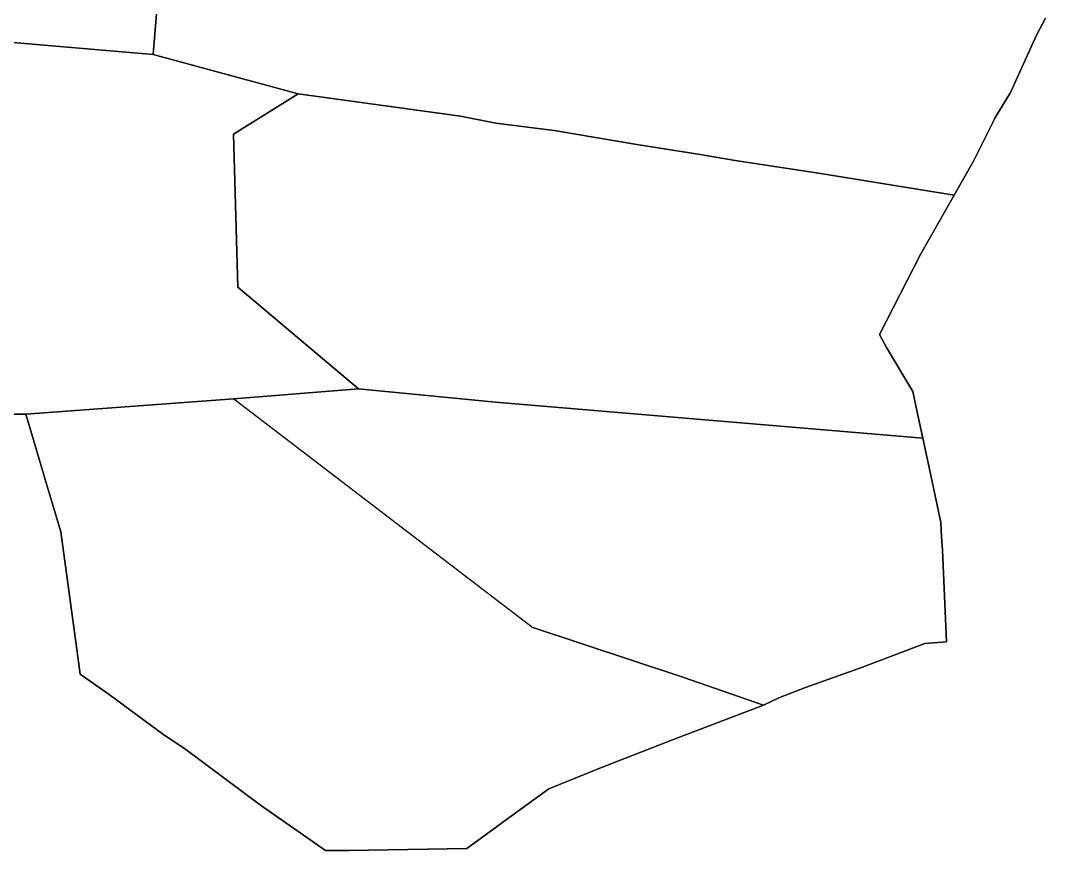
# Model space of a CAD drawing. Extents: x -85 to -76.23, y 42.63 to 48.9.
# Drawn here: x -81.806 to -77.417, y 42.63 to 46.183 of the extents above; entities that cross this region are included whole.
import ezdxf

# ---------------------------------------------------------------- set-up
doc = ezdxf.new("R2010")
doc.units = 0
doc.header["$MEASUREMENT"] = 0
doc.layers.add('GEO_', color=7, linetype='Continuous')

msp = doc.modelspace()

# ---------------------------------------------------------------- linework, layer by layer
msp.add_line((-80.8917, 44.5641), (-79.6117, 43.5854))
at = {"layer": 'GEO_', "color": 7}
for p, q in [((-81.2111, 46.3619), (-81.2375, 46.0377)), ((-81.2111, 46.3619), (-81.2375, 46.0377)), ((-81.2111, 46.3619), (-81.2375, 46.0377)), ((-81.2375, 46.0377), (-81.2111, 46.3619)), ((-81.2111, 46.3619), (-81.2375, 46.0377)), ((-81.2111, 46.3619), (-81.2375, 46.0377)), ((-81.2111, 46.3619), (-81.2375, 46.0377)), ((-81.2375, 46.0377), (-81.2111, 46.3619)), ((-81.2375, 46.0377), (-81.2111, 46.3619)), ((-81.2375, 46.0377), (-81.2111, 46.3619)), ((-81.2375, 46.0377), (-81.2111, 46.3619)), ((-81.2111, 46.3619), (-81.2375, 46.0377)), ((-81.2375, 46.0377), (-81.2111, 46.3619)), ((-81.2375, 46.0377), (-81.2111, 46.3619)), ((-81.2375, 46.0377), (-81.2111, 46.3619)), ((-81.2111, 46.3619), (-81.2375, 46.0377)), ((-81.2375, 46.0377), (-82.8317, 46.1729)), ((-81.2375, 46.0377), (-82.8317, 46.1729)), ((-81.2375, 46.0377), (-82.8317, 46.1729)), ((-82.8317, 46.1729), (-81.2375, 46.0377)), ((-81.2375, 46.0377), (-82.8317, 46.1729)), ((-81.2375, 46.0377), (-82.8317, 46.1729)), ((-81.2375, 46.0377), (-82.8317, 46.1729)), ((-82.8317, 46.1729), (-81.2375, 46.0377)), ((-82.8317, 46.1729), (-81.2375, 46.0377)), ((-81.2375, 46.0377), (-82.8317, 46.1729)), ((-82.8317, 46.1729), (-81.2375, 46.0377)), ((-81.2375, 46.0377), (-82.8317, 46.1729)), ((-77.4167, 46.1938), (-77.4556, 46.1211)), ((-77.4556, 46.1211), (-77.4167, 46.1938)), ((-77.4167, 46.1938), (-77.4556, 46.1211)), ((-77.4556, 46.1211), (-77.4167, 46.1938)), ((-77.4556, 46.1211), (-77.5667, 45.8755)), ((-77.4556, 46.1211), (-77.5667, 45.8755)), ((-77.4556, 46.1211), (-77.5667, 45.8755)), ((-77.5667, 45.8755), (-77.4556, 46.1211)), ((-77.4556, 46.1211), (-77.5667, 45.8755)), ((-77.4556, 46.1211), (-77.5667, 45.8755)), ((-77.4556, 46.1211), (-77.5667, 45.8755)), ((-77.5667, 45.8755), (-77.4556, 46.1211)), ((-77.4556, 46.1211), (-77.4556, 46.1211)), ((-77.4556, 46.1211), (-77.4556, 46.1211)), ((-81.2375, 46.0377), (-81.2375, 46.0377)), ((-81.2375, 46.0377), (-81.2375, 46.0377)), ((-81.2375, 46.0377), (-80.6167, 45.8699)), ((-81.2375, 46.0377), (-80.6167, 45.8699)), ((-81.2375, 46.0377), (-81.2375, 46.0377)), ((-81.2375, 46.0377), (-80.6167, 45.8699)), ((-80.6167, 45.8699), (-81.2375, 46.0377)), ((-81.2375, 46.0377), (-80.6167, 45.8699)), ((-81.2375, 46.0377), (-80.6167, 45.8699)), ((-81.2375, 46.0377), (-81.2375, 46.0377)), ((-81.2375, 46.0377), (-80.6167, 45.8699)), ((-80.6167, 45.8699), (-81.2375, 46.0377)), ((-80.6167, 45.8699), (-81.2375, 46.0377)), ((-80.6167, 45.8699), (-81.2375, 46.0377)), ((-80.6167, 45.8699), (-81.2375, 46.0377)), ((-81.2375, 46.0377), (-81.2375, 46.0377)), ((-81.2375, 46.0377), (-80.6167, 45.8699)), ((-80.6167, 45.8699), (-81.2375, 46.0377)), ((-80.6167, 45.8699), (-81.2375, 46.0377)), ((-80.6167, 45.8699), (-81.2375, 46.0377)), ((-81.2375, 46.0377), (-81.2375, 46.0377)), ((-81.2375, 46.0377), (-80.6167, 45.8699)), ((-80.6167, 45.8699), (-80.8936, 45.6961)), ((-80.6167, 45.8699), (-80.8936, 45.6961)), ((-80.6167, 45.8699), (-80.8936, 45.6961)), ((-80.8936, 45.6961), (-80.6167, 45.8699)), ((-80.6167, 45.8699), (-80.8936, 45.6961)), ((-80.6167, 45.8699), (-80.8936, 45.6961)), ((-80.6167, 45.8699), (-80.8936, 45.6961)), ((-80.8936, 45.6961), (-80.6167, 45.8699)), ((-80.8936, 45.6961), (-80.6167, 45.8699)), ((-80.8936, 45.6961), (-80.6167, 45.8699)), ((-80.8936, 45.6961), (-80.6167, 45.8699)), ((-80.6167, 45.8699), (-80.8936, 45.6961)), ((-80.8936, 45.6961), (-80.6167, 45.8699)), ((-80.8936, 45.6961), (-80.6167, 45.8699)), ((-80.8936, 45.6961), (-80.6167, 45.8699)), ((-80.6167, 45.8699), (-80.8936, 45.6961)), ((-80.6167, 45.8699), (-80.6167, 45.8699)), ((-80.6167, 45.8699), (-80.6167, 45.8699)), ((-80.6167, 45.8699), (-79.9222, 45.7733)), ((-79.9222, 45.7733), (-80.6167, 45.8699)), ((-80.6167, 45.8699), (-80.6167, 45.8699)), ((-80.6167, 45.8699), (-79.9222, 45.7733)), ((-79.9222, 45.7733), (-80.6167, 45.8699)), ((-80.6167, 45.8699), (-80.6167, 45.8699)), ((-79.9222, 45.7733), (-80.6167, 45.8699)), ((-79.9222, 45.7733), (-80.6167, 45.8699)), ((-79.9222, 45.7733), (-80.6167, 45.8699)), ((-80.6167, 45.8699), (-80.6167, 45.8699)), ((-80.6167, 45.8699), (-79.9222, 45.7733)), ((-79.9222, 45.7733), (-80.6167, 45.8699)), ((-79.9222, 45.7733), (-80.6167, 45.8699)), ((-79.9222, 45.7733), (-80.6167, 45.8699)), ((-80.6167, 45.8699), (-80.6167, 45.8699)), ((-80.6167, 45.8699), (-79.9222, 45.7733)), ((-77.5667, 45.8755), (-77.6333, 45.7659)), ((-77.5667, 45.8755), (-77.6333, 45.7659)), ((-77.5667, 45.8755), (-77.6333, 45.7659)), ((-77.6333, 45.7659), (-77.5667, 45.8755)), ((-77.5667, 45.8755), (-77.6333, 45.7659)), ((-77.5667, 45.8755), (-77.6333, 45.7659)), ((-77.5667, 45.8755), (-77.6333, 45.7659)), ((-77.6333, 45.7659), (-77.5667, 45.8755)), ((-77.5667, 45.8755), (-77.5667, 45.8755)), ((-77.5667, 45.8755), (-77.5667, 45.8755)), ((-79.9222, 45.7733), (-79.7708, 45.7436)), ((-79.9222, 45.7733), (-79.7708, 45.7436)), ((-79.9222, 45.7733), (-79.9222, 45.7733)), ((-79.9222, 45.7733), (-79.7708, 45.7436)), ((-79.7708, 45.7436), (-79.9222, 45.7733)), ((-79.9222, 45.7733), (-79.7708, 45.7436)), ((-79.9222, 45.7733), (-79.7708, 45.7436)), ((-79.9222, 45.7733), (-79.9222, 45.7733)), ((-79.9222, 45.7733), (-79.7708, 45.7436)), ((-79.7708, 45.7436), (-79.9222, 45.7733)), ((-79.7708, 45.7436), (-79.9222, 45.7733)), ((-79.7708, 45.7436), (-79.9222, 45.7733)), ((-79.7708, 45.7436), (-79.9222, 45.7733)), ((-79.9222, 45.7733), (-79.9222, 45.7733)), ((-79.9222, 45.7733), (-79.7708, 45.7436)), ((-79.7708, 45.7436), (-79.9222, 45.7733)), ((-79.7708, 45.7436), (-79.9222, 45.7733)), ((-79.7708, 45.7436), (-79.9222, 45.7733)), ((-79.9222, 45.7733), (-79.9222, 45.7733)), ((-79.9222, 45.7733), (-79.7708, 45.7436)), ((-79.7708, 45.7436), (-79.5203, 45.7128)), ((-79.7708, 45.7436), (-79.5203, 45.7128)), ((-79.7708, 45.7436), (-79.7708, 45.7436)), ((-79.7708, 45.7436), (-79.5203, 45.7128)), ((-79.5203, 45.7128), (-79.7708, 45.7436)), ((-79.7708, 45.7436), (-79.5203, 45.7128)), ((-79.7708, 45.7436), (-79.5203, 45.7128)), ((-79.7708, 45.7436), (-79.7708, 45.7436)), ((-79.7708, 45.7436), (-79.5203, 45.7128)), ((-79.5203, 45.7128), (-79.7708, 45.7436)), ((-79.5203, 45.7128), (-79.7708, 45.7436)), ((-79.5203, 45.7128), (-79.7708, 45.7436)), ((-79.5203, 45.7128), (-79.7708, 45.7436)), ((-79.7708, 45.7436), (-79.7708, 45.7436)), ((-79.7708, 45.7436), (-79.5203, 45.7128)), ((-79.5203, 45.7128), (-79.7708, 45.7436)), ((-79.5203, 45.7128), (-79.7708, 45.7436)), ((-79.5203, 45.7128), (-79.7708, 45.7436)), ((-79.7708, 45.7436), (-79.7708, 45.7436)), ((-79.7708, 45.7436), (-79.5203, 45.7128)), ((-77.6417, 45.7473), (-77.725, 45.5805)), ((-77.6417, 45.7473), (-77.725, 45.5805)), ((-77.6417, 45.7473), (-77.725, 45.5805)), ((-77.725, 45.5805), (-77.6417, 45.7473)), ((-77.6417, 45.7473), (-77.725, 45.5805)), ((-77.6417, 45.7473), (-77.725, 45.5805)), ((-77.6417, 45.7473), (-77.725, 45.5805)), ((-77.725, 45.5805), (-77.6417, 45.7473)), ((-77.6333, 45.7659), (-77.6417, 45.7473)), ((-77.6333, 45.7659), (-77.6417, 45.7473)), ((-77.6333, 45.7659), (-77.6417, 45.7473)), ((-77.6417, 45.7473), (-77.6333, 45.7659)), ((-77.6333, 45.7659), (-77.6417, 45.7473)), ((-77.6333, 45.7659), (-77.6417, 45.7473)), ((-77.6333, 45.7659), (-77.6417, 45.7473)), ((-77.6417, 45.7473), (-77.6333, 45.7659)), ((-77.6417, 45.7473), (-77.6417, 45.7473)), ((-77.6417, 45.7473), (-77.6417, 45.7473)), ((-77.6333, 45.7659), (-77.6333, 45.7659)), ((-77.6333, 45.7659), (-77.6333, 45.7659)), ((-80.8936, 45.6961), (-80.8756, 45.0425)), ((-80.8936, 45.6961), (-80.8756, 45.0425)), ((-80.8936, 45.6961), (-80.8936, 45.6961)), ((-80.8936, 45.6961), (-80.8756, 45.0425)), ((-80.8756, 45.0425), (-80.8936, 45.6961)), ((-80.8936, 45.6961), (-80.8756, 45.0425)), ((-80.8936, 45.6961), (-80.8756, 45.0425)), ((-80.8936, 45.6961), (-80.8936, 45.6961)), ((-80.8936, 45.6961), (-80.8756, 45.0425)), ((-80.8756, 45.0425), (-80.8936, 45.6961)), ((-80.8756, 45.0425), (-80.8936, 45.6961)), ((-80.8756, 45.0425), (-80.8936, 45.6961)), ((-80.8756, 45.0425), (-80.8936, 45.6961)), ((-80.8936, 45.6961), (-80.8936, 45.6961)), ((-80.8936, 45.6961), (-80.8756, 45.0425)), ((-80.8756, 45.0425), (-80.8936, 45.6961)), ((-80.8756, 45.0425), (-80.8936, 45.6961)), ((-80.8756, 45.0425), (-80.8936, 45.6961)), ((-80.8936, 45.6961), (-80.8936, 45.6961)), ((-80.8936, 45.6961), (-80.8756, 45.0425)), ((-79.5203, 45.7128), (-79.1667, 45.6527)), ((-79.5203, 45.7128), (-79.1667, 45.6527)), ((-79.5203, 45.7128), (-79.5203, 45.7128)), ((-79.5203, 45.7128), (-79.1667, 45.6527)), ((-79.1667, 45.6527), (-79.5203, 45.7128)), ((-79.5203, 45.7128), (-79.1667, 45.6527)), ((-79.5203, 45.7128), (-79.1667, 45.6527)), ((-79.5203, 45.7128), (-79.5203, 45.7128)), ((-79.5203, 45.7128), (-79.1667, 45.6527)), ((-79.1667, 45.6527), (-79.5203, 45.7128)), ((-79.1667, 45.6527), (-79.5203, 45.7128)), ((-79.1667, 45.6527), (-79.5203, 45.7128)), ((-79.1667, 45.6527), (-79.5203, 45.7128)), ((-79.5203, 45.7128), (-79.5203, 45.7128)), ((-79.5203, 45.7128), (-79.1667, 45.6527)), ((-79.1667, 45.6527), (-79.5203, 45.7128)), ((-79.1667, 45.6527), (-79.5203, 45.7128)), ((-79.1667, 45.6527), (-79.5203, 45.7128)), ((-79.5203, 45.7128), (-79.5203, 45.7128)), ((-79.5203, 45.7128), (-79.1667, 45.6527)), ((-79.1667, 45.6527), (-78.8956, 45.6097)), ((-79.1667, 45.6527), (-78.8956, 45.6097)), ((-79.1667, 45.6527), (-79.1667, 45.6527)), ((-79.1667, 45.6527), (-78.8956, 45.6097)), ((-78.8956, 45.6097), (-79.1667, 45.6527)), ((-79.1667, 45.6527), (-78.8956, 45.6097)), ((-79.1667, 45.6527), (-78.8956, 45.6097)), ((-79.1667, 45.6527), (-79.1667, 45.6527)), ((-79.1667, 45.6527), (-78.8956, 45.6097)), ((-78.8956, 45.6097), (-79.1667, 45.6527)), ((-78.8956, 45.6097), (-79.1667, 45.6527)), ((-78.8956, 45.6097), (-79.1667, 45.6527)), ((-78.8956, 45.6097), (-79.1667, 45.6527)), ((-79.1667, 45.6527), (-79.1667, 45.6527)), ((-79.1667, 45.6527), (-78.8956, 45.6097)), ((-78.8956, 45.6097), (-79.1667, 45.6527)), ((-78.8956, 45.6097), (-79.1667, 45.6527)), ((-78.8956, 45.6097), (-79.1667, 45.6527)), ((-79.1667, 45.6527), (-79.1667, 45.6527)), ((-79.1667, 45.6527), (-78.8956, 45.6097)), ((-78.8956, 45.6097), (-78.7458, 45.5842)), ((-78.8956, 45.6097), (-78.7458, 45.5842)), ((-78.8956, 45.6097), (-78.8956, 45.6097)), ((-78.8956, 45.6097), (-78.7458, 45.5842)), ((-78.7458, 45.5842), (-78.8956, 45.6097)), ((-78.8956, 45.6097), (-78.7458, 45.5842)), ((-78.8956, 45.6097), (-78.7458, 45.5842)), ((-78.8956, 45.6097), (-78.8956, 45.6097)), ((-78.8956, 45.6097), (-78.7458, 45.5842)), ((-78.7458, 45.5842), (-78.8956, 45.6097)), ((-78.7458, 45.5842), (-78.8956, 45.6097)), ((-78.7458, 45.5842), (-78.8956, 45.6097)), ((-78.7458, 45.5842), (-78.8956, 45.6097)), ((-78.8956, 45.6097), (-78.8956, 45.6097)), ((-78.8956, 45.6097), (-78.7458, 45.5842)), ((-78.7458, 45.5842), (-78.8956, 45.6097)), ((-78.7458, 45.5842), (-78.8956, 45.6097)), ((-78.7458, 45.5842), (-78.8956, 45.6097)), ((-78.8956, 45.6097), (-78.8956, 45.6097)), ((-78.8956, 45.6097), (-78.7458, 45.5842)), ((-78.7458, 45.5842), (-78.3889, 45.5305)), ((-78.7458, 45.5842), (-78.3889, 45.5305)), ((-78.7458, 45.5842), (-78.7458, 45.5842)), ((-78.7458, 45.5842), (-78.3889, 45.5305)), ((-78.3889, 45.5305), (-78.7458, 45.5842)), ((-78.7458, 45.5842), (-78.3889, 45.5305)), ((-78.7458, 45.5842), (-78.3889, 45.5305)), ((-78.7458, 45.5842), (-78.7458, 45.5842)), ((-78.7458, 45.5842), (-78.3889, 45.5305)), ((-78.3889, 45.5305), (-78.7458, 45.5842)), ((-78.3889, 45.5305), (-78.7458, 45.5842)), ((-78.3889, 45.5305), (-78.7458, 45.5842)), ((-78.3889, 45.5305), (-78.7458, 45.5842)), ((-78.7458, 45.5842), (-78.7458, 45.5842)), ((-78.7458, 45.5842), (-78.3889, 45.5305)), ((-78.3889, 45.5305), (-78.7458, 45.5842)), ((-78.3889, 45.5305), (-78.7458, 45.5842)), ((-78.3889, 45.5305), (-78.7458, 45.5842)), ((-78.7458, 45.5842), (-78.7458, 45.5842)), ((-78.7458, 45.5842), (-78.3889, 45.5305)), ((-77.725, 45.5805), (-77.8083, 45.4361)), ((-77.725, 45.5805), (-77.8083, 45.4361)), ((-77.725, 45.5805), (-77.8083, 45.4361)), ((-77.8083, 45.4361), (-77.725, 45.5805)), ((-77.725, 45.5805), (-77.8083, 45.4361)), ((-77.725, 45.5805), (-77.8083, 45.4361)), ((-77.725, 45.5805), (-77.8083, 45.4361)), ((-77.8083, 45.4361), (-77.725, 45.5805)), ((-77.725, 45.5805), (-77.725, 45.5805)), ((-77.725, 45.5805), (-77.725, 45.5805)), ((-78.3889, 45.5305), (-77.8083, 45.4361)), ((-78.3889, 45.5305), (-77.8083, 45.4361)), ((-78.3889, 45.5305), (-78.3889, 45.5305)), ((-78.3889, 45.5305), (-77.8083, 45.4361)), ((-77.8083, 45.4361), (-78.3889, 45.5305)), ((-78.3889, 45.5305), (-77.8083, 45.4361)), ((-78.3889, 45.5305), (-77.8083, 45.4361)), ((-78.3889, 45.5305), (-78.3889, 45.5305)), ((-78.3889, 45.5305), (-77.8083, 45.4361)), ((-77.8083, 45.4361), (-78.3889, 45.5305)), ((-77.8083, 45.4361), (-78.3889, 45.5305)), ((-77.8083, 45.4361), (-78.3889, 45.5305)), ((-77.8083, 45.4361), (-78.3889, 45.5305)), ((-78.3889, 45.5305), (-78.3889, 45.5305)), ((-78.3889, 45.5305), (-77.8083, 45.4361)), ((-77.8083, 45.4361), (-78.3889, 45.5305)), ((-77.8083, 45.4361), (-78.3889, 45.5305)), ((-77.8083, 45.4361), (-78.3889, 45.5305)), ((-78.3889, 45.5305), (-78.3889, 45.5305)), ((-78.3889, 45.5305), (-77.8083, 45.4361)), ((-77.8083, 45.4361), (-77.95, 45.185)), ((-77.8083, 45.4361), (-77.95, 45.185)), ((-77.8083, 45.4361), (-77.95, 45.185)), ((-77.95, 45.185), (-77.8083, 45.4361)), ((-77.8083, 45.4361), (-77.95, 45.185)), ((-77.8083, 45.4361), (-77.95, 45.185)), ((-77.8083, 45.4361), (-77.95, 45.185)), ((-77.95, 45.185), (-77.8083, 45.4361)), ((-77.8083, 45.4361), (-77.8083, 45.4361)), ((-77.8083, 45.4361), (-77.8083, 45.4361)), ((-77.8083, 45.4361), (-77.8083, 45.4361)), ((-77.8083, 45.4361), (-77.8083, 45.4361)), ((-77.95, 45.185), (-78.1278, 44.8391)), ((-77.95, 45.185), (-78.1278, 44.8391)), ((-77.95, 45.185), (-78.1278, 44.8391)), ((-78.1278, 44.8391), (-77.95, 45.185)), ((-77.95, 45.185), (-78.1278, 44.8391)), ((-77.95, 45.185), (-78.1278, 44.8391)), ((-77.95, 45.185), (-78.1278, 44.8391)), ((-78.1278, 44.8391), (-77.95, 45.185)), ((-77.95, 45.185), (-77.95, 45.185)), ((-77.95, 45.185), (-77.95, 45.185)), ((-80.8756, 45.0425), (-80.3583, 44.6062)), ((-80.8756, 45.0425), (-80.3583, 44.6062)), ((-80.8756, 45.0425), (-80.8756, 45.0425)), ((-80.8756, 45.0425), (-80.3583, 44.6062)), ((-80.3583, 44.6062), (-80.8756, 45.0425)), ((-80.8756, 45.0425), (-80.3583, 44.6062)), ((-80.8756, 45.0425), (-80.3583, 44.6062)), ((-80.8756, 45.0425), (-80.8756, 45.0425)), ((-80.8756, 45.0425), (-80.3583, 44.6062)), ((-80.3583, 44.6062), (-80.8756, 45.0425)), ((-80.3583, 44.6062), (-80.8756, 45.0425)), ((-80.3583, 44.6062), (-80.8756, 45.0425)), ((-80.3583, 44.6062), (-80.8756, 45.0425)), ((-80.8756, 45.0425), (-80.8756, 45.0425)), ((-80.8756, 45.0425), (-80.3583, 44.6062)), ((-80.3583, 44.6062), (-80.8756, 45.0425)), ((-80.3583, 44.6062), (-80.8756, 45.0425)), ((-80.3583, 44.6062), (-80.8756, 45.0425)), ((-80.8756, 45.0425), (-80.8756, 45.0425)), ((-80.8756, 45.0425), (-80.3583, 44.6062)), ((-78.1278, 44.8391), (-78.0972, 44.784)), ((-78.1278, 44.8391), (-78.0972, 44.784)), ((-78.1278, 44.8391), (-78.1278, 44.8391)), ((-78.1278, 44.8391), (-78.0972, 44.784)), ((-78.0972, 44.784), (-78.1278, 44.8391)), ((-78.1278, 44.8391), (-78.0972, 44.784)), ((-78.1278, 44.8391), (-78.0972, 44.784)), ((-78.1278, 44.8391), (-78.1278, 44.8391)), ((-78.1278, 44.8391), (-78.0972, 44.784)), ((-78.0972, 44.784), (-78.1278, 44.8391)), ((-78.0972, 44.784), (-77.985, 44.5956)), ((-78.0972, 44.784), (-77.985, 44.5956)), ((-78.0972, 44.784), (-78.0972, 44.784)), ((-78.0972, 44.784), (-77.985, 44.5956)), ((-77.985, 44.5956), (-78.0972, 44.784)), ((-78.0972, 44.784), (-77.985, 44.5956)), ((-78.0972, 44.784), (-77.985, 44.5956)), ((-78.0972, 44.784), (-78.0972, 44.784)), ((-78.0972, 44.784), (-77.985, 44.5956)), ((-77.985, 44.5956), (-78.0972, 44.784)), ((-80.3583, 44.6062), (-80.8917, 44.5641)), ((-80.3583, 44.6062), (-80.8917, 44.5641)), ((-80.3583, 44.6062), (-80.8917, 44.5641)), ((-80.8917, 44.5641), (-80.3583, 44.6062)), ((-80.3583, 44.6062), (-80.8917, 44.5641)), ((-80.3583, 44.6062), (-80.8917, 44.5641)), ((-80.3583, 44.6062), (-80.8917, 44.5641)), ((-80.8917, 44.5641), (-80.3583, 44.6062)), ((-80.8917, 44.5641), (-80.3583, 44.6062)), ((-80.3583, 44.6062), (-80.8917, 44.5641)), ((-80.8917, 44.5641), (-80.3583, 44.6062)), ((-80.3583, 44.6062), (-80.8917, 44.5641)), ((-80.8917, 44.5641), (-80.3583, 44.6062)), ((-80.3583, 44.6062), (-80.8917, 44.5641)), ((-80.3583, 44.6062), (-80.3583, 44.6062)), ((-80.3583, 44.6062), (-80.3583, 44.6062)), ((-79.7722, 44.5495), (-80.3583, 44.6062)), ((-79.7722, 44.5495), (-80.3583, 44.6062)), ((-79.7722, 44.5495), (-80.3583, 44.6062)), ((-80.3583, 44.6062), (-80.3583, 44.6062)), ((-80.3583, 44.6062), (-79.7722, 44.5495)), ((-79.7722, 44.5495), (-80.3583, 44.6062)), ((-79.7722, 44.5495), (-80.3583, 44.6062)), ((-79.7722, 44.5495), (-80.3583, 44.6062)), ((-80.3583, 44.6062), (-80.3583, 44.6062)), ((-80.3583, 44.6062), (-79.7722, 44.5495)), ((-80.3583, 44.6062), (-79.7722, 44.5495)), ((-80.3583, 44.6062), (-79.7722, 44.5495)), ((-80.3583, 44.6062), (-80.3583, 44.6062)), ((-80.3583, 44.6062), (-79.7722, 44.5495)), ((-79.7722, 44.5495), (-80.3583, 44.6062)), ((-80.3583, 44.6062), (-79.7722, 44.5495)), ((-80.3583, 44.6062), (-79.7722, 44.5495)), ((-80.3583, 44.6062), (-80.3583, 44.6062)), ((-80.3583, 44.6062), (-79.7722, 44.5495)), ((-79.7722, 44.5495), (-80.3583, 44.6062)), ((-80.3583, 44.6062), (-79.7722, 44.5495)), ((-80.3583, 44.6062), (-79.7722, 44.5495)), ((-80.3583, 44.6062), (-80.3583, 44.6062)), ((-80.3583, 44.6062), (-79.7722, 44.5495)), ((-79.7722, 44.5495), (-80.3583, 44.6062)), ((-77.985, 44.5956), (-77.9669, 44.5132)), ((-77.985, 44.5956), (-77.9669, 44.5132)), ((-77.985, 44.5956), (-77.985, 44.5956)), ((-77.985, 44.5956), (-77.9669, 44.5132)), ((-77.9669, 44.5132), (-77.985, 44.5956)), ((-77.985, 44.5956), (-77.9669, 44.5132)), ((-77.985, 44.5956), (-77.9669, 44.5132)), ((-77.985, 44.5956), (-77.985, 44.5956)), ((-77.985, 44.5956), (-77.9669, 44.5132)), ((-77.9669, 44.5132), (-77.985, 44.5956)), ((-80.8917, 44.5641), (-81.7833, 44.4982)), ((-80.8917, 44.5641), (-81.7833, 44.4982)), ((-80.8917, 44.5641), (-81.7833, 44.4982)), ((-81.7833, 44.4982), (-80.8917, 44.5641)), ((-80.8917, 44.5641), (-81.7833, 44.4982)), ((-80.8917, 44.5641), (-81.7833, 44.4982)), ((-80.8917, 44.5641), (-81.7833, 44.4982)), ((-81.7833, 44.4982), (-80.8917, 44.5641)), ((-81.7833, 44.4982), (-80.8917, 44.5641)), ((-80.8917, 44.5641), (-81.7833, 44.4982)), ((-81.7833, 44.4982), (-80.8917, 44.5641)), ((-80.8917, 44.5641), (-81.7833, 44.4982)), ((-80.8917, 44.5641), (-80.8917, 44.5641)), ((-80.8917, 44.5641), (-80.8917, 44.5641)), ((-80.8917, 44.5641), (-80.8917, 44.5641)), ((-80.8917, 44.5641), (-80.8917, 44.5641)), ((-80.8917, 44.5641), (-80.8917, 44.5641)), ((-80.8917, 44.5641), (-80.8917, 44.5641)), ((-80.8917, 44.5641), (-80.8917, 44.5641)), ((-77.9414, 44.3951), (-79.7722, 44.5495)), ((-77.9414, 44.3951), (-79.7722, 44.5495)), ((-77.9414, 44.3951), (-79.7722, 44.5495)), ((-79.7722, 44.5495), (-79.7722, 44.5495)), ((-79.7722, 44.5495), (-77.9414, 44.3951)), ((-77.9414, 44.3951), (-79.7722, 44.5495)), ((-77.9414, 44.3951), (-79.7722, 44.5495)), ((-77.9414, 44.3951), (-79.7722, 44.5495)), ((-79.7722, 44.5495), (-79.7722, 44.5495)), ((-79.7722, 44.5495), (-77.9414, 44.3951)), ((-79.7722, 44.5495), (-77.9414, 44.3951)), ((-79.7722, 44.5495), (-77.9414, 44.3951)), ((-79.7722, 44.5495), (-79.7722, 44.5495)), ((-79.7722, 44.5495), (-77.9414, 44.3951)), ((-77.9414, 44.3951), (-79.7722, 44.5495)), ((-79.7722, 44.5495), (-77.9414, 44.3951)), ((-79.7722, 44.5495), (-77.9414, 44.3951)), ((-79.7722, 44.5495), (-79.7722, 44.5495)), ((-79.7722, 44.5495), (-77.9414, 44.3951)), ((-77.9414, 44.3951), (-79.7722, 44.5495)), ((-79.7722, 44.5495), (-77.9414, 44.3951)), ((-79.7722, 44.5495), (-77.9414, 44.3951)), ((-79.7722, 44.5495), (-79.7722, 44.5495)), ((-79.7722, 44.5495), (-77.9414, 44.3951)), ((-77.9414, 44.3951), (-79.7722, 44.5495)), ((-77.9669, 44.5132), (-77.9414, 44.3951)), ((-77.9669, 44.5132), (-77.9414, 44.3951)), ((-77.9669, 44.5132), (-77.9669, 44.5132)), ((-77.9669, 44.5132), (-77.9414, 44.3951)), ((-77.9414, 44.3951), (-77.9669, 44.5132)), ((-77.9669, 44.5132), (-77.9414, 44.3951)), ((-77.9669, 44.5132), (-77.9414, 44.3951)), ((-77.9669, 44.5132), (-77.9669, 44.5132)), ((-77.9669, 44.5132), (-77.9414, 44.3951)), ((-77.9414, 44.3951), (-77.9669, 44.5132)), ((-81.7833, 44.4982), (-81.8917, 44.4982)), ((-81.7833, 44.4982), (-81.8917, 44.4982)), ((-81.7833, 44.4982), (-81.8917, 44.4982)), ((-81.8917, 44.4982), (-81.7833, 44.4982)), ((-81.7833, 44.4982), (-81.8917, 44.4982)), ((-81.7833, 44.4982), (-81.8917, 44.4982)), ((-81.7833, 44.4982), (-81.8917, 44.4982)), ((-81.8917, 44.4982), (-81.7833, 44.4982)), ((-81.7833, 44.4982), (-81.7833, 44.4982)), ((-81.7833, 44.4982), (-81.7833, 44.4982)), ((-81.7544, 44.4024), (-81.7833, 44.4982)), ((-81.7544, 44.4024), (-81.7833, 44.4982)), ((-81.7544, 44.4024), (-81.7833, 44.4982)), ((-81.7833, 44.4982), (-81.7833, 44.4982)), ((-81.7833, 44.4982), (-81.7544, 44.4024)), ((-81.7544, 44.4024), (-81.7833, 44.4982)), ((-81.7544, 44.4024), (-81.7833, 44.4982)), ((-81.7544, 44.4024), (-81.7833, 44.4982)), ((-81.7833, 44.4982), (-81.7833, 44.4982)), ((-81.7833, 44.4982), (-81.7544, 44.4024)), ((-81.6997, 44.2184), (-81.7544, 44.4024)), ((-81.6997, 44.2184), (-81.7544, 44.4024)), ((-81.6997, 44.2184), (-81.7544, 44.4024)), ((-81.7544, 44.4024), (-81.7544, 44.4024)), ((-81.7544, 44.4024), (-81.6997, 44.2184)), ((-81.6997, 44.2184), (-81.7544, 44.4024)), ((-81.6997, 44.2184), (-81.7544, 44.4024)), ((-81.6997, 44.2184), (-81.7544, 44.4024)), ((-81.7544, 44.4024), (-81.7544, 44.4024)), ((-81.7544, 44.4024), (-81.6997, 44.2184)), ((-77.9414, 44.3951), (-77.9414, 44.3951)), ((-77.9414, 44.3951), (-77.9414, 44.3951)), ((-77.9414, 44.3951), (-77.9058, 44.2294)), ((-77.9414, 44.3951), (-77.9058, 44.2294)), ((-77.9414, 44.3951), (-77.9414, 44.3951)), ((-77.9414, 44.3951), (-77.9058, 44.2294)), ((-77.9058, 44.2294), (-77.9414, 44.3951)), ((-77.9414, 44.3951), (-77.9058, 44.2294)), ((-77.9414, 44.3951), (-77.9058, 44.2294)), ((-77.9414, 44.3951), (-77.9414, 44.3951)), ((-77.9414, 44.3951), (-77.9058, 44.2294)), ((-77.9058, 44.2294), (-77.9414, 44.3951)), ((-77.9414, 44.3951), (-77.9058, 44.2294)), ((-77.9414, 44.3951), (-77.9058, 44.2294)), ((-77.9414, 44.3951), (-77.9414, 44.3951)), ((-77.9414, 44.3951), (-77.9058, 44.2294)), ((-77.9058, 44.2294), (-77.9414, 44.3951)), ((-81.6333, 43.9948), (-81.6997, 44.2184)), ((-81.6333, 43.9948), (-81.6997, 44.2184)), ((-81.6333, 43.9948), (-81.6997, 44.2184)), ((-81.6997, 44.2184), (-81.6997, 44.2184)), ((-81.6997, 44.2184), (-81.6333, 43.9948)), ((-81.6333, 43.9948), (-81.6997, 44.2184)), ((-81.6333, 43.9948), (-81.6997, 44.2184)), ((-81.6333, 43.9948), (-81.6997, 44.2184)), ((-81.6997, 44.2184), (-81.6997, 44.2184)), ((-81.6997, 44.2184), (-81.6333, 43.9948)), ((-77.9058, 44.2294), (-77.8642, 44.0341)), ((-77.9058, 44.2294), (-77.8642, 44.0341)), ((-77.9058, 44.2294), (-77.9058, 44.2294)), ((-77.9058, 44.2294), (-77.8642, 44.0341)), ((-77.8642, 44.0341), (-77.9058, 44.2294)), ((-77.9058, 44.2294), (-77.8642, 44.0341)), ((-77.9058, 44.2294), (-77.8642, 44.0341)), ((-77.9058, 44.2294), (-77.9058, 44.2294)), ((-77.9058, 44.2294), (-77.8642, 44.0341)), ((-77.8642, 44.0341), (-77.9058, 44.2294)), ((-77.9058, 44.2294), (-77.8642, 44.0341)), ((-77.9058, 44.2294), (-77.8642, 44.0341)), ((-77.9058, 44.2294), (-77.9058, 44.2294)), ((-77.9058, 44.2294), (-77.8642, 44.0341)), ((-77.8642, 44.0341), (-77.9058, 44.2294)), ((-77.8642, 44.0341), (-77.8625, 43.973)), ((-77.8642, 44.0341), (-77.8625, 43.973)), ((-77.8642, 44.0341), (-77.8642, 44.0341)), ((-77.8642, 44.0341), (-77.8625, 43.973)), ((-77.8625, 43.973), (-77.8642, 44.0341)), ((-77.8642, 44.0341), (-77.8625, 43.973)), ((-77.8642, 44.0341), (-77.8625, 43.973)), ((-77.8642, 44.0341), (-77.8642, 44.0341)), ((-77.8642, 44.0341), (-77.8625, 43.973)), ((-77.8625, 43.973), (-77.8642, 44.0341)), ((-77.8642, 44.0341), (-77.8625, 43.973)), ((-77.8642, 44.0341), (-77.8625, 43.973)), ((-77.8642, 44.0341), (-77.8642, 44.0341)), ((-77.8642, 44.0341), (-77.8625, 43.973)), ((-77.8625, 43.973), (-77.8642, 44.0341)), ((-81.5744, 43.5648), (-81.6333, 43.9948)), ((-81.5744, 43.5648), (-81.6333, 43.9948)), ((-81.5744, 43.5648), (-81.6333, 43.9948)), ((-81.6333, 43.9948), (-81.6333, 43.9948)), ((-81.6333, 43.9948), (-81.5744, 43.5648)), ((-81.5744, 43.5648), (-81.6333, 43.9948)), ((-81.5744, 43.5648), (-81.6333, 43.9948)), ((-81.5744, 43.5648), (-81.6333, 43.9948)), ((-81.6333, 43.9948), (-81.6333, 43.9948)), ((-81.6333, 43.9948), (-81.5744, 43.5648)), ((-77.8625, 43.973), (-77.8583, 43.9166)), ((-77.8625, 43.973), (-77.8583, 43.9166)), ((-77.8625, 43.973), (-77.8625, 43.973)), ((-77.8625, 43.973), (-77.8583, 43.9166)), ((-77.8583, 43.9166), (-77.8625, 43.973)), ((-77.8625, 43.973), (-77.8583, 43.9166)), ((-77.8625, 43.973), (-77.8583, 43.9166)), ((-77.8625, 43.973), (-77.8625, 43.973)), ((-77.8625, 43.973), (-77.8583, 43.9166)), ((-77.8583, 43.9166), (-77.8625, 43.973)), ((-77.8625, 43.973), (-77.8583, 43.9166)), ((-77.8625, 43.973), (-77.8583, 43.9166)), ((-77.8625, 43.973), (-77.8625, 43.973)), ((-77.8625, 43.973), (-77.8583, 43.9166)), ((-77.8583, 43.9166), (-77.8625, 43.973)), ((-77.8583, 43.9166), (-77.8403, 43.5231)), ((-77.8583, 43.9166), (-77.8403, 43.5231)), ((-77.8583, 43.9166), (-77.8583, 43.9166)), ((-77.8583, 43.9166), (-77.8403, 43.5231)), ((-77.8403, 43.5231), (-77.8583, 43.9166)), ((-77.8583, 43.9166), (-77.8403, 43.5231)), ((-77.8583, 43.9166), (-77.8403, 43.5231)), ((-77.8583, 43.9166), (-77.8583, 43.9166)), ((-77.8583, 43.9166), (-77.8403, 43.5231)), ((-77.8403, 43.5231), (-77.8583, 43.9166)), ((-77.8583, 43.9166), (-77.8403, 43.5231)), ((-77.8583, 43.9166), (-77.8403, 43.5231)), ((-77.8583, 43.9166), (-77.8583, 43.9166)), ((-77.8583, 43.9166), (-77.8403, 43.5231)), ((-77.8403, 43.5231), (-77.8583, 43.9166)), ((-79.6117, 43.5854), (-78.97, 43.3717)), ((-79.6117, 43.5854), (-78.97, 43.3717)), ((-79.6117, 43.5854), (-79.6117, 43.5854)), ((-79.6117, 43.5854), (-78.97, 43.3717)), ((-78.97, 43.3717), (-79.6117, 43.5854)), ((-78.97, 43.3717), (-79.6117, 43.5854)), ((-78.97, 43.3717), (-79.6117, 43.5854)), ((-78.97, 43.3717), (-79.6117, 43.5854)), ((-79.6117, 43.5854), (-79.6117, 43.5854)), ((-79.6117, 43.5854), (-78.97, 43.3717)), ((-78.97, 43.3717), (-79.6117, 43.5854)), ((-78.97, 43.3717), (-79.6117, 43.5854)), ((-78.97, 43.3717), (-79.6117, 43.5854)), ((-79.6117, 43.5854), (-79.6117, 43.5854)), ((-79.6117, 43.5854), (-78.97, 43.3717)), ((-78.97, 43.3717), (-79.6117, 43.5854)), ((-78.97, 43.3717), (-79.6117, 43.5854)), ((-78.97, 43.3717), (-79.6117, 43.5854)), ((-79.6117, 43.5854), (-79.6117, 43.5854)), ((-79.6117, 43.5854), (-78.97, 43.3717)), ((-79.6117, 43.5854), (-78.97, 43.3717)), ((-79.6117, 43.5854), (-78.97, 43.3717)), ((-79.6117, 43.5854), (-79.6117, 43.5854)), ((-79.6117, 43.5854), (-78.97, 43.3717)), ((-78.97, 43.3717), (-79.6117, 43.5854)), ((-81.55, 43.3857), (-81.5744, 43.5648)), ((-81.55, 43.3857), (-81.5744, 43.5648)), ((-81.55, 43.3857), (-81.5744, 43.5648)), ((-81.5744, 43.5648), (-81.5744, 43.5648)), ((-81.5744, 43.5648), (-81.55, 43.3857)), ((-81.55, 43.3857), (-81.5744, 43.5648)), ((-81.55, 43.3857), (-81.5744, 43.5648)), ((-81.55, 43.3857), (-81.5744, 43.5648)), ((-81.5744, 43.5648), (-81.5744, 43.5648)), ((-81.5744, 43.5648), (-81.55, 43.3857)), ((-77.9333, 43.5159), (-78.2, 43.4147)), ((-77.9333, 43.5159), (-78.2, 43.4147)), ((-77.9333, 43.5159), (-78.2, 43.4147)), ((-78.2, 43.4147), (-77.9333, 43.5159)), ((-77.9333, 43.5159), (-78.2, 43.4147)), ((-77.9333, 43.5159), (-78.2, 43.4147)), ((-77.9333, 43.5159), (-78.2, 43.4147)), ((-78.2, 43.4147), (-77.9333, 43.5159)), ((-77.8403, 43.5231), (-77.9333, 43.5159)), ((-77.8403, 43.5231), (-77.9333, 43.5159)), ((-77.8403, 43.5231), (-77.9333, 43.5159)), ((-77.9333, 43.5159), (-77.8403, 43.5231)), ((-77.8403, 43.5231), (-77.9333, 43.5159)), ((-77.8403, 43.5231), (-77.9333, 43.5159)), ((-77.8403, 43.5231), (-77.9333, 43.5159)), ((-77.9333, 43.5159), (-77.8403, 43.5231)), ((-77.9333, 43.5159), (-77.9333, 43.5159)), ((-77.9333, 43.5159), (-77.9333, 43.5159)), ((-77.8403, 43.5231), (-77.8403, 43.5231)), ((-77.8403, 43.5231), (-77.8403, 43.5231)), ((-77.8403, 43.5231), (-77.8403, 43.5231)), ((-78.2, 43.4147), (-78.4444, 43.328)), ((-78.2, 43.4147), (-78.4444, 43.328)), ((-78.2, 43.4147), (-78.4444, 43.328)), ((-78.4444, 43.328), (-78.2, 43.4147)), ((-78.2, 43.4147), (-78.4444, 43.328)), ((-78.2, 43.4147), (-78.4444, 43.328)), ((-78.2, 43.4147), (-78.4444, 43.328)), ((-78.4444, 43.328), (-78.2, 43.4147)), ((-78.2, 43.4147), (-78.2, 43.4147)), ((-78.2, 43.4147), (-78.2, 43.4147)), ((-81.4261, 43.2976), (-81.55, 43.3857)), ((-81.4261, 43.2976), (-81.55, 43.3857)), ((-81.4261, 43.2976), (-81.55, 43.3857)), ((-81.55, 43.3857), (-81.55, 43.3857)), ((-81.55, 43.3857), (-81.4261, 43.2976)), ((-81.4261, 43.2976), (-81.55, 43.3857)), ((-81.4261, 43.2976), (-81.55, 43.3857)), ((-81.4261, 43.2976), (-81.55, 43.3857)), ((-81.55, 43.3857), (-81.55, 43.3857)), ((-81.55, 43.3857), (-81.4261, 43.2976)), ((-78.97, 43.3717), (-78.6247, 43.2529)), ((-78.97, 43.3717), (-78.6247, 43.2529)), ((-78.97, 43.3717), (-78.97, 43.3717)), ((-78.97, 43.3717), (-78.6247, 43.2529)), ((-78.6247, 43.2529), (-78.97, 43.3717)), ((-78.6247, 43.2529), (-78.97, 43.3717)), ((-78.6247, 43.2529), (-78.97, 43.3717)), ((-78.6247, 43.2529), (-78.97, 43.3717)), ((-78.97, 43.3717), (-78.97, 43.3717)), ((-78.97, 43.3717), (-78.6247, 43.2529)), ((-78.6247, 43.2529), (-78.97, 43.3717)), ((-78.6247, 43.2529), (-78.97, 43.3717)), ((-78.6247, 43.2529), (-78.97, 43.3717)), ((-78.97, 43.3717), (-78.97, 43.3717)), ((-78.97, 43.3717), (-78.6247, 43.2529)), ((-78.6247, 43.2529), (-78.97, 43.3717)), ((-78.6247, 43.2529), (-78.97, 43.3717)), ((-78.6247, 43.2529), (-78.97, 43.3717)), ((-78.97, 43.3717), (-78.97, 43.3717)), ((-78.97, 43.3717), (-78.6247, 43.2529)), ((-78.97, 43.3717), (-78.6247, 43.2529)), ((-78.97, 43.3717), (-78.6247, 43.2529)), ((-78.97, 43.3717), (-78.97, 43.3717)), ((-78.97, 43.3717), (-78.6247, 43.2529)), ((-78.6247, 43.2529), (-78.97, 43.3717)), ((-78.4444, 43.328), (-78.5583, 43.2839)), ((-78.4444, 43.328), (-78.5583, 43.2839)), ((-78.4444, 43.328), (-78.5583, 43.2839)), ((-78.5583, 43.2839), (-78.4444, 43.328)), ((-78.4444, 43.328), (-78.5583, 43.2839)), ((-78.4444, 43.328), (-78.5583, 43.2839)), ((-78.4444, 43.328), (-78.5583, 43.2839)), ((-78.5583, 43.2839), (-78.4444, 43.328)), ((-78.4444, 43.328), (-78.4444, 43.328)), ((-78.4444, 43.328), (-78.4444, 43.328)), ((-81.1917, 43.126), (-81.4261, 43.2976)), ((-81.1917, 43.126), (-81.4261, 43.2976)), ((-81.1917, 43.126), (-81.4261, 43.2976)), ((-81.4261, 43.2976), (-81.4261, 43.2976)), ((-81.4261, 43.2976), (-81.1917, 43.126)), ((-81.1917, 43.126), (-81.4261, 43.2976)), ((-81.1917, 43.126), (-81.4261, 43.2976)), ((-81.1917, 43.126), (-81.4261, 43.2976)), ((-81.4261, 43.2976), (-81.4261, 43.2976)), ((-81.4261, 43.2976), (-81.1917, 43.126)), ((-78.5583, 43.2839), (-78.6247, 43.2529)), ((-78.5583, 43.2839), (-78.6247, 43.2529)), ((-78.5583, 43.2839), (-78.6247, 43.2529)), ((-78.6247, 43.2529), (-78.5583, 43.2839)), ((-78.5583, 43.2839), (-78.6247, 43.2529)), ((-78.5583, 43.2839), (-78.6247, 43.2529)), ((-78.5583, 43.2839), (-78.6247, 43.2529)), ((-78.6247, 43.2529), (-78.5583, 43.2839)), ((-78.5583, 43.2839), (-78.6247, 43.2529)), ((-78.5583, 43.2839), (-78.6247, 43.2529)), ((-78.5583, 43.2839), (-78.6247, 43.2529)), ((-78.6247, 43.2529), (-78.5583, 43.2839)), ((-78.5583, 43.2839), (-78.5583, 43.2839)), ((-78.5583, 43.2839), (-78.5583, 43.2839)), ((-78.5583, 43.2839), (-78.5583, 43.2839)), ((-78.6247, 43.2529), (-79.0139, 43.1044)), ((-78.6247, 43.2529), (-79.0139, 43.1044)), ((-78.6247, 43.2529), (-79.0139, 43.1044)), ((-79.0139, 43.1044), (-78.6247, 43.2529)), ((-78.6247, 43.2529), (-79.0139, 43.1044)), ((-78.6247, 43.2529), (-79.0139, 43.1044)), ((-78.6247, 43.2529), (-79.0139, 43.1044)), ((-79.0139, 43.1044), (-78.6247, 43.2529)), ((-78.6247, 43.2529), (-78.6247, 43.2529)), ((-78.6247, 43.2529), (-78.6247, 43.2529)), ((-78.6247, 43.2529), (-78.6247, 43.2529)), ((-78.6247, 43.2529), (-78.6247, 43.2529)), ((-78.6247, 43.2529), (-78.6247, 43.2529)), ((-81.1028, 43.0666), (-81.1917, 43.126)), ((-81.1028, 43.0666), (-81.1917, 43.126)), ((-81.1028, 43.0666), (-81.1917, 43.126)), ((-81.1917, 43.126), (-81.1917, 43.126)), ((-81.1917, 43.126), (-81.1028, 43.0666)), ((-81.1028, 43.0666), (-81.1917, 43.126)), ((-81.1028, 43.0666), (-81.1917, 43.126)), ((-81.1028, 43.0666), (-81.1917, 43.126)), ((-81.1917, 43.126), (-81.1917, 43.126)), ((-81.1917, 43.126), (-81.1028, 43.0666)), ((-79.0139, 43.1044), (-79.2333, 43.018)), ((-79.0139, 43.1044), (-79.2333, 43.018)), ((-79.0139, 43.1044), (-79.2333, 43.018)), ((-79.2333, 43.018), (-79.0139, 43.1044)), ((-79.0139, 43.1044), (-79.2333, 43.018)), ((-79.0139, 43.1044), (-79.2333, 43.018)), ((-79.0139, 43.1044), (-79.2333, 43.018)), ((-79.2333, 43.018), (-79.0139, 43.1044)), ((-79.0139, 43.1044), (-79.0139, 43.1044)), ((-79.0139, 43.1044), (-79.0139, 43.1044)), ((-80.7778, 42.8239), (-81.1028, 43.0666)), ((-80.7778, 42.8239), (-81.1028, 43.0666)), ((-80.7778, 42.8239), (-81.1028, 43.0666)), ((-81.1028, 43.0666), (-81.1028, 43.0666)), ((-81.1028, 43.0666), (-80.7778, 42.8239)), ((-80.7778, 42.8239), (-81.1028, 43.0666)), ((-80.7778, 42.8239), (-81.1028, 43.0666)), ((-80.7778, 42.8239), (-81.1028, 43.0666)), ((-81.1028, 43.0666), (-81.1028, 43.0666)), ((-81.1028, 43.0666), (-80.7778, 42.8239)), ((-79.2333, 43.018), (-79.3181, 42.9849)), ((-79.2333, 43.018), (-79.3181, 42.9849)), ((-79.2333, 43.018), (-79.3181, 42.9849)), ((-79.3181, 42.9849), (-79.2333, 43.018)), ((-79.2333, 43.018), (-79.3181, 42.9849)), ((-79.2333, 43.018), (-79.3181, 42.9849)), ((-79.2333, 43.018), (-79.3181, 42.9849)), ((-79.3181, 42.9849), (-79.2333, 43.018)), ((-79.2333, 43.018), (-79.2333, 43.018)), ((-79.2333, 43.018), (-79.2333, 43.018)), ((-79.3181, 42.9849), (-79.5431, 42.8939)), ((-79.3181, 42.9849), (-79.5431, 42.8939)), ((-79.3181, 42.9849), (-79.5431, 42.8939)), ((-79.5431, 42.8939), (-79.3181, 42.9849)), ((-79.3181, 42.9849), (-79.5431, 42.8939)), ((-79.3181, 42.9849), (-79.5431, 42.8939)), ((-79.3181, 42.9849), (-79.5431, 42.8939)), ((-79.5431, 42.8939), (-79.3181, 42.9849)), ((-79.3181, 42.9849), (-79.3181, 42.9849)), ((-79.3181, 42.9849), (-79.3181, 42.9849)), ((-79.5431, 42.8939), (-79.6983, 42.7812)), ((-79.5431, 42.8939), (-79.6983, 42.7812)), ((-79.5431, 42.8939), (-79.6983, 42.7812)), ((-79.6983, 42.7812), (-79.5431, 42.8939)), ((-79.5431, 42.8939), (-79.6983, 42.7812)), ((-79.5431, 42.8939), (-79.6983, 42.7812)), ((-79.5431, 42.8939), (-79.6983, 42.7812)), ((-79.6983, 42.7812), (-79.5431, 42.8939)), ((-79.5431, 42.8939), (-79.5431, 42.8939)), ((-79.5431, 42.8939), (-79.5431, 42.8939)), ((-80.5, 42.6302), (-80.7778, 42.8239)), ((-80.5, 42.6302), (-80.7778, 42.8239)), ((-80.5, 42.6302), (-80.7778, 42.8239)), ((-80.7778, 42.8239), (-80.7778, 42.8239)), ((-80.7778, 42.8239), (-80.5, 42.6302)), ((-80.5, 42.6302), (-80.7778, 42.8239)), ((-80.5, 42.6302), (-80.7778, 42.8239)), ((-80.5, 42.6302), (-80.7778, 42.8239)), ((-80.7778, 42.8239), (-80.7778, 42.8239)), ((-80.7778, 42.8239), (-80.5, 42.6302)), ((-79.6983, 42.7812), (-79.8944, 42.6392)), ((-79.6983, 42.7812), (-79.8944, 42.6392)), ((-79.6983, 42.7812), (-79.8944, 42.6392)), ((-79.8944, 42.6392), (-79.6983, 42.7812)), ((-79.6983, 42.7812), (-79.8944, 42.6392)), ((-79.6983, 42.7812), (-79.8944, 42.6392)), ((-79.6983, 42.7812), (-79.8944, 42.6392)), ((-79.8944, 42.6392), (-79.6983, 42.7812)), ((-79.6983, 42.7812), (-79.6983, 42.7812)), ((-79.6983, 42.7812), (-79.6983, 42.7812)), ((-80.4, 42.6302), (-80.5, 42.6302)), ((-80.4, 42.6302), (-80.5, 42.6302)), ((-80.4, 42.6302), (-80.5, 42.6302)), ((-80.5, 42.6302), (-80.5, 42.6302)), ((-80.5, 42.6302), (-80.4, 42.6302)), ((-80.4, 42.6302), (-80.5, 42.6302)), ((-80.4, 42.6302), (-80.5, 42.6302)), ((-80.4, 42.6302), (-80.5, 42.6302)), ((-80.5, 42.6302), (-80.5, 42.6302)), ((-80.5, 42.6302), (-80.4, 42.6302)), ((-79.8944, 42.6392), (-80.4, 42.6302)), ((-79.8944, 42.6392), (-80.4, 42.6302)), ((-79.8944, 42.6392), (-80.4, 42.6302)), ((-80.4, 42.6302), (-79.8944, 42.6392)), ((-79.8944, 42.6392), (-80.4, 42.6302)), ((-79.8944, 42.6392), (-80.4, 42.6302)), ((-79.8944, 42.6392), (-80.4, 42.6302)), ((-80.4, 42.6302), (-79.8944, 42.6392)), ((-80.4, 42.6302), (-80.4, 42.6302)), ((-80.4, 42.6302), (-80.4, 42.6302)), ((-79.8944, 42.6392), (-79.8944, 42.6392)), ((-79.8944, 42.6392), (-79.8944, 42.6392))]:
    msp.add_line(p, q, dxfattribs=at)

doc.saveas('drawing.dxf')
